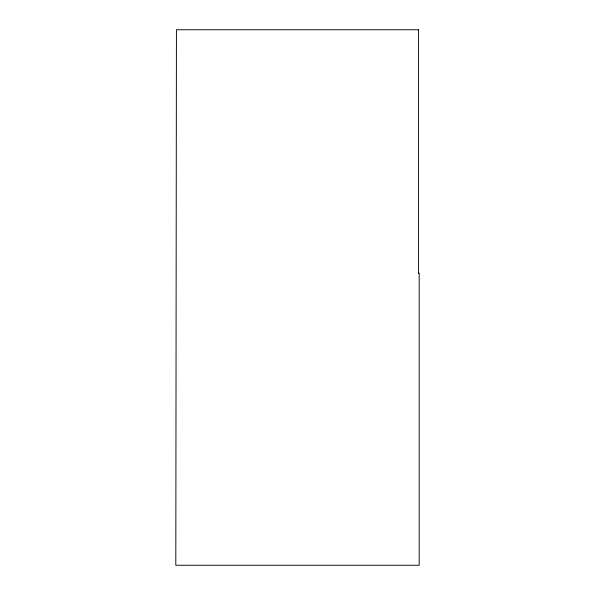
<?xml version="1.0" encoding="UTF-8"?>
<svg xmlns="http://www.w3.org/2000/svg" width="595" height="595" viewBox="0 0 595 595"><rect width="100%" height="100%" fill="white"/><g stroke="black" fill="none" stroke-linecap="round" stroke-linejoin="round"><path stroke-width="0.89" d="M418.538 29.75L176.432 29.75L175.808 565.25L419.192 565.25L419.192 273.157L418.486 273.157M418.486 29.75L418.538 273.157"/></g></svg>
